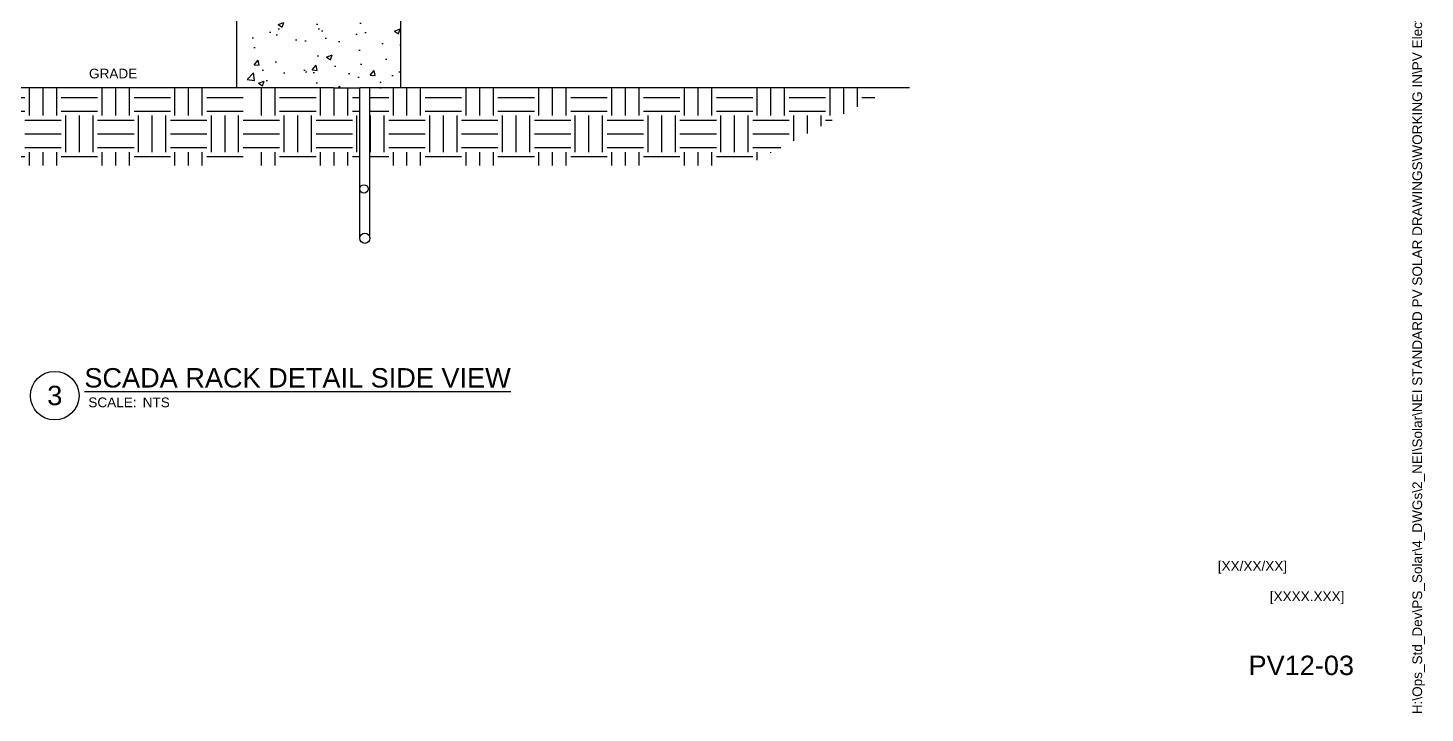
# Paper-space layout 'PV12-03 PCS AUX RACK DETAILS (2)' of a CAD drawing. Header units: feet. Extents: x 5.4 to 34.1, y 1.3 to 21.7.
# Drawn here: x 19.67 to 34.07, y 1.27 to 8.34 of the extents above; entities that cross this region are included whole.
import ezdxf
from ezdxf.enums import TextEntityAlignment as Align

# ---------------------------------------------------------------- set-up
doc = ezdxf.new("R2010")
doc.units = ezdxf.units.FT
doc.header["$MEASUREMENT"] = 0
for name, color, linetype in [('ANNO-SYMBOL', 3, 'Continuous'), ('C-GRADE', 110, 'Continuous'), ('DETL-HTCH', 253, 'Continuous'), ('DETL-HVLN', 72, 'Continuous'), ('DETL-LTLN', 5, 'Continuous'), ('E-COND-RGS', 4, 'Continuous'), ('G-ANNO-TEXT', 1, 'Continuous'), ('G-ANNO-TEXT @ 1', 1, 'Continuous'), ('G-ANNO-TTBL', 1, 'Continuous')]:
    doc.layers.add(name, color=color, linetype=linetype)
doc.layers.add('G-NPLT', color=67, linetype='Continuous', plot=False)
doc.styles.add('NEI-A', font='arial.ttf')

# ---------------------------------------------------------------- blocks, each defined once
blk = doc.blocks.new('DETAIL_TITLE')
blk.add_circle((0.592, -0.513), 0.25)
at = {"style": 'NEI-A'}
blk.add_attdef('DETAIL_TITLE_001', (0.91, -0.475), '', height=0.25, dxfattribs=at)
at = {"style": 'NEI-A', "flags": 8}
blk.add_attdef('#', text='', height=0.25, dxfattribs=at).set_placement((0.592, -0.511), align=Align.MIDDLE_CENTER)
at = {"style": 'NEI-A'}
for tag, p in [('SCALE:', (0.939, -0.738)), ('1"_=_', (1.547, -0.738))]:
    blk.add_attdef(tag, text='', height=0.109, dxfattribs=at).set_placement(p, align=Align.BOTTOM_LEFT)

psp = doc.layouts.new('PV12-03 PCS AUX RACK DETAILS (2)')

# ---------------------------------------------------------------- hatches: boundary and pattern name
at = {"layer": 'DETL-HTCH', "true_color": 0xc7c8ca}
h = psp.add_hatch(dxfattribs=at)
h.set_pattern_fill('AR-CONC', color=9, scale=0.083333)
h.set_pattern_definition([(50, (2.471, 2.26337), (0.597717, -0.052293), [0.0625, -0.6875]), (355, (2.471, 2.2634), (-0.115626, 0.626827), [0.05, -0.55]), (100.4514, (2.5208, 2.259), (0.48209, 0.574533), [0.053117, -0.584285]), (46.1842, (2.471, 2.43004), (0.889368, -0.137933), [0.09375, -1.03125]), (96.6356, (2.5451, 2.41854), (0.778885, 0.811766), [0.079675, -0.876428]), (351.184, (2.471, 2.43), (0.778885, 0.811766), [0.075, -0.825]), (21, (2.55434, 2.38837), (0.497423, -0.335516), [0.0625, -0.6875]), (326, (2.55434, 2.3884), (0.202763, 0.604292), [0.05, -0.55]), (71.4514, (2.5958, 2.3604), (0.700185, 0.268776), [0.053117, -0.584285]), (37.5, (2.471, 2.26337), (0.0101332, 0.2774115), [0, -0.5433333, 0, -0.5583333, 0, -0.5520833]), (7.5, (2.471, 2.26337), (0.2192246, 0.3286764), [0, -0.3183333, 0, -0.5308333, 0, -0.2104167]), (327.5, (2.28518, 2.26337), (0.444852, -0.0187957), [0, -0.2083333, 0, -0.65, 0, -0.8625]), (317.5, (2.20184, 2.26337), (0.4859885, 0.083421), [0, -0.270833, 0, -0.431667, 0, -0.6125])])
h.paths.add_polyline_path([(23.514, 8.553), (21.82, 8.553), (21.82, 7.72), (22.821, 7.72), (23.092, 7.72), (23.514, 7.72)])
at = {"layer": 'E-COND-RGS'}
h = psp.add_hatch(dxfattribs=at)
h.set_pattern_fill('EARTH', color=256, scale=1.500001)
h.set_pattern_definition([(0, (-485.48493, -1026.02168), (0.37500014, 0.37500014), [0.37500014, -0.37500014]), (0, (-485.48493, -1025.88105), (0.37500014, 0.37500014), [0.37500014, -0.37500014]), (0, (-485.48493, -1025.74043), (0.37500014, 0.37500014), [0.37500014, -0.37500014]), (90, (-485.43806, -1025.69355), (-0.37500014, 0.37500014), [0.37500014, -0.37500014]), (90, (-485.29743, -1025.69355), (-0.37500014, 0.37500014), [0.37500014, -0.37500014]), (90, (-485.1568, -1025.69355), (-0.37500014, 0.37500014), [0.37500014, -0.37500014])])
h.paths.add_polyline_path([(23.196, 7.72), (23.196, 6.919), (27.085, 6.919), (28.585, 7.72)])
h.paths.add_polyline_path([(21.938, 7.72), (21.938, 6.919), (23.091, 6.919), (23.091, 7.72)])
h.paths.add_polyline_path([(21.937, 6.919), (21.937, 7.72), (17.238, 7.72), (18.738, 6.919)])

# ---------------------------------------------------------------- linework, layer by layer
at = {"layer": 'ANNO-SYMBOL'}
psp.add_line((21.82, 8.553), (21.82, 7.72), dxfattribs=at)
at = {"layer": 'C-GRADE'}
psp.add_lwpolyline([(22.821, 7.72), (23.092, 7.72)], dxfattribs=at)
at = {"layer": 'DETL-HVLN'}
psp.add_line((23.512, 8.553), (23.512, 7.72), dxfattribs=at)
at = {"layer": 'DETL-LTLN'}
for points in [[(22.821, 7.72), (17.382, 7.72)], [(23.091, 6.168), (23.092, 7.72)], [(28.757, 7.72), (23.092, 7.72)], [(23.196, 6.168), (23.196, 7.72)]]:
    psp.add_lwpolyline(points, dxfattribs=at)
for centre, radius in [((23.134, 6.677), 0.0426), ((23.144, 6.168), 0.0521)]:
    psp.add_circle(centre, radius, dxfattribs=at)

# ---------------------------------------------------------------- block references
at = {"layer": 'G-ANNO-TEXT @ 1'}
ref = psp.add_blockref('DETAIL_TITLE', (19.357, 5.059), dxfattribs=at)
ref.add_attrib('#', '3', dxfattribs={"layer": '0', "height": 0.2, "style": 'NEI-A'}).set_placement((19.949, 4.548), align=Align.MIDDLE_CENTER)
ref.add_attrib('DETAIL_TITLE_001', '%%USCADA RACK DETAIL SIDE VIEW', (20.254, 4.63), dxfattribs={"layer": '0', "height": 0.2, "style": 'NEI-A'})
ref.add_attrib('SCALE:', 'SCALE:', dxfattribs={"layer": '0', "height": 0.1, "style": 'NEI-A'}).set_placement((20.295, 4.527), align=Align.TOP_LEFT)
ref.add_attrib('1"_=_', 'NTS', dxfattribs={"layer": '0', "height": 0.1, "style": 'NEI-A'}).set_placement((20.855, 4.527), align=Align.TOP_LEFT)

# ---------------------------------------------------------------- texts
at = {"layer": 'G-ANNO-TEXT', "insert": (20.302, 7.916), "char_height": 0.1, "attachment_point": 1, "style": 'NEI-A'}
psp.add_mtext_dynamic_manual_height_columns('GRADE', width=0.53638, gutter_width=0.547, heights=[0], dxfattribs=at)
at = {"layer": 'G-ANNO-TTBL', "style": 'NEI-A'}
for s, width, insert, char_height, attachment_point in [('[XX/XX/XX]', 0.85482, (31.932, 2.776), 0.1, 4), ('[XXXX.XXX]', 0.85482, (32.852, 2.463), 0.1, 5), ('PV12-03', 1.7218, (32.792, 1.765), 0.2, 5)]:
    psp.add_mtext_dynamic_manual_height_columns(s, width=width, gutter_width=0.5, heights=[0], dxfattribs=dict(at, insert=insert, char_height=char_height, attachment_point=attachment_point))
at = {"layer": 'G-NPLT', "insert": (33.937, 1.263), "char_height": 0.1, "width": 13.97168, "attachment_point": 1, "rotation": 90, "style": 'NEI-A'}
psp.add_mtext('H:\\\\Ops_Std_Dev\\\\PS_Solar\\\\4_DWGs\\\\2_NEI\\\\Solar\\\\NEI STANDARD PV SOLAR DRAWINGS\\\\WORKING IN\\\\PV Electrical\\\\22 x 34\\\\PV12-03 PCS AUX RACK DETAILS.dwg', dxfattribs=at)

doc.saveas('drawing.dxf')
